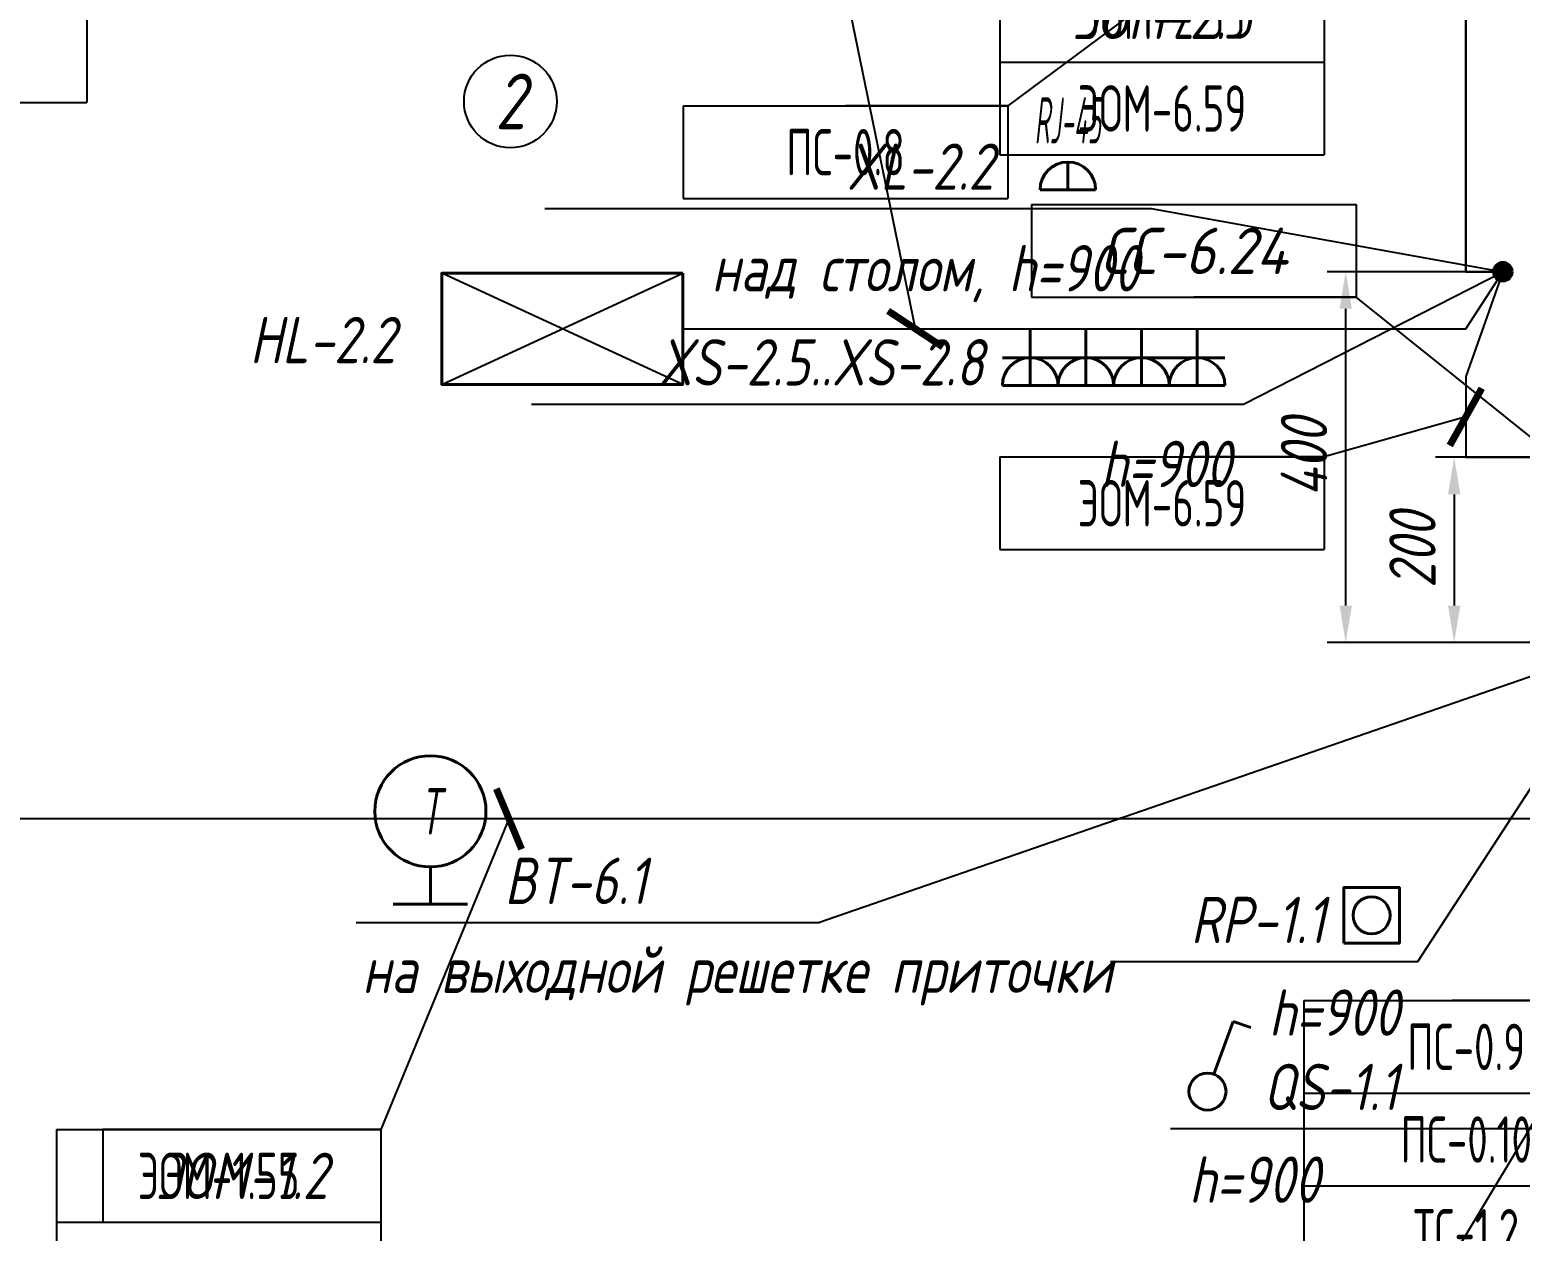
# Model space of a CAD drawing. Header units: millimetres. Extents: x -8189 to 16488, y -6763 to 17206.
# Drawn here: x 5042 to 6650, y 6955 to 8252 of the extents above; entities that cross this region are included whole.
import ezdxf
from ezdxf.enums import TextEntityAlignment as Align

# ---------------------------------------------------------------- set-up
doc = ezdxf.new("R2010")
doc.units = ezdxf.units.MM
for name, color, linetype in [('01 Экспликация', 7, 'Continuous'), ('02 Розетки', 7, 'Continuous'), ('04 Освещение', 7, 'Continuous'), ('05 Слаботочка', 7, 'Continuous'), ('06 Авт-ка климата', 7, 'Continuous'), ('07 Авт-ка общая', 7, 'Continuous'), ('08 Пож. и техн. сигн.', 7, 'Continuous'), ('10 Привязка', 7, 'Continuous'), ('12 Трассы и коробки 220', 7, 'Continuous')]:
    doc.layers.add(name, color=color, linetype=linetype)
doc.layers.add('11 Привязка размеры', color=7, linetype='Continuous', plot=False)
doc.styles.add('GOST typeA', font='GOST_A.TTF')
doc.styles.get("Standard").update_dxf_attribs({"font": 'arial.ttf'})
doc.styles.add('ГОСТ-ISOCPEUR', font='isocpeui.ttf', dxfattribs={"width": 0.8})
doc.linetypes.add('220V_LINE', pattern='A,0.2,-0.05,["~220V",Standard,S=0.1,R=0,X=0,Y=-0.05],-0.4,0.1', length=0.75)
doc.dimstyles.new('ISO-25', dxfattribs={"dimtxt": 2.5, "dimasz": 2.5, "dimexe": 1.25, "dimexo": 0.625, "dimtad": 1, "dimtxsty": 'Standard', "dimcen": 2.5, "dimadec": 0, "dimazin": 0, "dimtfac": 1, "dimtmove": 0, "dimatfit": 3, "dimfxl": 1, "dimarcsym": 0})

# ---------------------------------------------------------------- blocks, each defined once
blk = doc.blocks.new('*D74')
at = {"layer": '11 Привязка размеры', "color": 0, "lineweight": -2}
for p, q in [((6631.2, 7990.4), (6441.7, 7990.4)), ((6461.7, 7630.1), (6461.7, 7950.4)), ((6631.2, 7590.1), (6441.7, 7590.1))]:
    blk.add_line(p, q, dxfattribs=at)
at = {"layer": '11 Привязка размеры', "color": 0}
for points in [[(6468.4, 7950.4), (6455.1, 7950.4), (6461.7, 7990.4)], [(6455.1, 7630.1), (6468.4, 7630.1), (6461.7, 7590.1)]]:
    blk.add_solid(points, dxfattribs=at)
at = {"layer": 'Defpoints', "color": 0}
for p in [(6461.7, 7990.4), (6631.2, 7990.4), (6631.2, 7590.1)]:
    blk.add_point(p, dxfattribs=at)
at = {"layer": '11 Привязка размеры', "color": 0, "insert": (6416.7, 7790.2), "char_height": 50, "attachment_point": 5, "rotation": 90, "style": 'ГОСТ-ISOCPEUR'}
blk.add_mtext('400', dxfattribs=at)
blk = doc.blocks.new('кнопка 1')
at = {"color": 0, "lineweight": -2}
for p, q in [((0.346, 0.938), (1.394, 3.777)), ((1.394, 3.777), (2.342, 3.448))]:
    blk.add_line(p, q, dxfattribs=at)
blk.add_circle((0, 0), 1, dxfattribs=at)
blk = doc.blocks.new('розетка скрытая трехполюсная')
at = {"color": 0, "lineweight": -2}
for p, q in [((0, 0), (0, 3)), ((-1.5, 1.5), (1.5, 1.5)), ((-1.5, 0), (1.5, 0))]:
    blk.add_line(p, q, dxfattribs=at)
blk.add_arc((0, 0), 1.5, 0, 180, dxfattribs=at)
blk = doc.blocks.new('*D121')
at = {"layer": '11 Привязка размеры', "color": 0, "lineweight": -2}
for p, q in [((6711.2, 7790.1), (6558.7, 7790.1)), ((6578.7, 7750.1), (6578.7, 7630.1)), ((6711.2, 7590.1), (6558.7, 7590.1))]:
    blk.add_line(p, q, dxfattribs=at)
at = {"layer": '11 Привязка размеры', "color": 0}
for points in [[(6585.3, 7750.1), (6572, 7750.1), (6578.7, 7790.1)], [(6572, 7630.1), (6585.3, 7630.1), (6578.7, 7590.1)]]:
    blk.add_solid(points, dxfattribs=at)
at = {"layer": 'Defpoints', "color": 0}
for p in [(6711.2, 7790.1), (6578.7, 7590.1), (6711.2, 7590.1)]:
    blk.add_point(p, dxfattribs=at)
at = {"layer": '11 Привязка размеры', "color": 0, "insert": (6533.7, 7690.1), "char_height": 50, "attachment_point": 5, "rotation": 90, "style": 'ГОСТ-ISOCPEUR'}
blk.add_mtext('200', dxfattribs=at)
blk = doc.blocks.new('розетка RJ-45')
at = {"color": 0, "lineweight": -2}
for p, q in [((0, 0), (0, 1.5)), ((-1.5, 0), (1.5, 0))]:
    blk.add_line(p, q, dxfattribs=at)
blk.add_arc((0, 0), 1.5, 0, 180, dxfattribs=at)
at = {"color": 0, "lineweight": -2, "style": 'ГОСТ-ISOCPEUR', "width": 0.4}
blk.add_text('RJ-45', height=2.5, dxfattribs=at).set_placement((0, 2.5), align=Align.CENTER)
blk = doc.blocks.new('*T191')
at = {"layer": '02 Розетки', "color": 0, "lineweight": -2}
for p, q in [((0, 0), (300, 0)), ((0, 0), (0, -100)), ((300, 0), (300, -100)), ((0, -100), (300, -100))]:
    blk.add_line(p, q, dxfattribs=at)
at = {"layer": '02 Розетки', "color": 0, "insert": (150, -50), "char_height": 50, "width": 280, "attachment_point": 5, "style": 'ГОСТ-ISOCPEUR'}
blk.add_mtext('{ЭОМ-1.2}', dxfattribs=at)
blk = doc.blocks.new('*T207')
at = {"layer": '02 Розетки', "color": 0, "lineweight": -2}
for p, q in [((0, 0), (350, 0)), ((0, 0), (0, -100)), ((350, 0), (350, -100)), ((0, -100), (350, -100))]:
    blk.add_line(p, q, dxfattribs=at)
at = {"layer": '02 Розетки', "color": 0, "insert": (175, -50), "char_height": 50, "width": 330, "attachment_point": 5, "style": 'ГОСТ-ISOCPEUR'}
blk.add_mtext('{ЭОМ-2.3}', dxfattribs=at)
blk = doc.blocks.new('*T341')
at = {"layer": '04 Освещение', "color": 0, "lineweight": -2}
for p, q in [((0, 0), (350, 0)), ((0, 0), (0, -200)), ((350, 0), (350, -200)), ((0, -100), (350, -100)), ((0, -200), (350, -200))]:
    blk.add_line(p, q, dxfattribs=at)
at = {"layer": '04 Освещение', "color": 0, "char_height": 50, "width": 330, "attachment_point": 5, "style": 'GOST typeA'}
for s, insert in [('{\\W0.8;ЭОМ-2.53}', (175, -50)), ('{\\W0.8;ЭОМ-6.59}', (175, -150))]:
    blk.add_mtext(s, dxfattribs=dict(at, insert=insert))
blk = doc.blocks.new('*T387')
at = {"layer": '04 Освещение', "color": 0, "lineweight": -2}
for p, q in [((0, 0), (350, 0)), ((0, 0), (0, -500)), ((350, 0), (350, -500)), ((0, -100), (350, -100)), ((0, -200), (350, -200)), ((0, -300), (350, -300)), ((0, -400), (350, -400)), ((0, -500), (350, -500))]:
    blk.add_line(p, q, dxfattribs=at)
at = {"layer": '04 Освещение', "color": 0, "char_height": 50, "width": 330, "attachment_point": 5, "style": 'GOST typeA'}
for s, insert in [('{\\W0.8;ЭОМ-1.55}', (175, -50)), ('{\\W0.8;ЭОМ-1.56}', (175, -150)), ('{\\W0.8;ЭОМ-1.57}', (175, -250)), ('{\\W0.8;ЭОМ-1.58}', (175, -350)), ('{\\W0.8;ЭОМ-1.61}', (175, -450))]:
    blk.add_mtext(s, dxfattribs=dict(at, insert=insert))
blk = doc.blocks.new('*T407')
at = {"layer": '04 Освещение', "color": 0, "lineweight": -2}
for p, q in [((0, 0), (350, 0)), ((0, 0), (0, -100)), ((350, 0), (350, -100)), ((0, -100), (350, -100))]:
    blk.add_line(p, q, dxfattribs=at)
at = {"layer": '04 Освещение', "color": 0, "insert": (175, -50), "char_height": 50, "width": 330, "attachment_point": 5, "style": 'GOST typeA'}
blk.add_mtext('{\\W0.8;ЭОМ-6.59}', dxfattribs=at)
blk = doc.blocks.new('датчик температуры')
at = {"color": 0, "lineweight": -2}
for p, q in [((0, 2), (0, 0)), ((-2, 0), (2, 0))]:
    blk.add_line(p, q, dxfattribs=at)
blk.add_circle((0, 5), 3, dxfattribs=at)
at = {"color": 0, "lineweight": -2, "style": 'ГОСТ-ISOCPEUR', "width": 0.6}
blk.add_text('T', height=2.5, rotation=360, dxfattribs=at).set_placement((-0.014, 5), align=Align.MIDDLE_CENTER)
blk = doc.blocks.new('регулятор')
at = {"color": 0, "lineweight": -2}
blk.add_lwpolyline([(-1.5, -1.5), (-1.5, 1.5), (1.5, 1.5), (1.5, -1.5)], close=True, dxfattribs=at)
blk.add_circle((0, 0), 1, dxfattribs=at)
blk = doc.blocks.new('*T457')
at = {"layer": '07 Авт-ка общая', "color": 0, "lineweight": -2}
for p, q in [((0, 0), (350, 0)), ((0, 0), (0, -1200)), ((350, 0), (350, -1200)), ((0, -100), (350, -100)), ((0, -200), (350, -200)), ((0, -300), (350, -300)), ((0, -400), (350, -400)), ((0, -500), (350, -500)), ((0, -600), (350, -600)), ((0, -700), (350, -700)), ((0, -800), (350, -800)), ((0, -900), (350, -900)), ((0, -1000), (350, -1000)), ((0, -1100), (350, -1100)), ((0, -1200), (350, -1200))]:
    blk.add_line(p, q, dxfattribs=at)
at = {"layer": '07 Авт-ка общая', "color": 0, "char_height": 50, "width": 330, "attachment_point": 5, "style": 'GOST typeA'}
for s, insert in [('{\\W0.8;СС-1.41}', (175, -50)), ('{\\W0.8;СС-1.42}', (175, -150)), ('{\\W0.8;СС-1.43}', (175, -250)), ('{\\W0.8;СС-3.41}', (175, -350)), ('{\\W0.8;СС-3.42}', (175, -450)), ('{\\W0.8;СС-3.43}', (175, -550)), ('{\\W0.8;СС-3.44}', (175, -650)), ('{\\W0.8;СС-3.45}', (175, -750)), ('{\\W0.8;СС-3.46}', (175, -850)), ('{\\W0.8;СС-3.47}', (175, -950)), ('{\\W0.8;СС-3.48}', (175, -1050)), ('{\\W0.8;СС-3.49}', (175, -1150))]:
    blk.add_mtext(s, dxfattribs=dict(at, insert=insert))
blk = doc.blocks.new('*T591')
at = {"layer": '06 Авт-ка климата', "color": 0, "lineweight": -2}
for p, q in [((0, 0), (350, 0)), ((0, 0), (0, -100)), ((350, 0), (350, -100)), ((0, -100), (350, -100))]:
    blk.add_line(p, q, dxfattribs=at)
at = {"layer": '06 Авт-ка климата', "color": 0, "insert": (175, -50), "char_height": 50, "width": 330, "attachment_point": 5, "style": 'ГОСТ-ISOCPEUR'}
blk.add_mtext('{\\W0.9;СС-6.24}', dxfattribs=at)
blk = doc.blocks.new('*T755')
at = {"layer": '08 Пож. и техн. сигн.', "color": 0, "lineweight": -2}
for p, q in [((0, 0), (350, 0)), ((0, 0), (0, -100)), ((350, 0), (350, -100)), ((0, -100), (350, -100))]:
    blk.add_line(p, q, dxfattribs=at)
at = {"layer": '08 Пож. и техн. сигн.', "color": 0, "insert": (175, -50), "char_height": 50, "width": 330, "attachment_point": 5, "style": 'GOST typeA'}
blk.add_mtext('{\\W0.8;ПС-0.8}', dxfattribs=at)
blk = doc.blocks.new('*T758')
at = {"layer": '08 Пож. и техн. сигн.', "color": 0, "lineweight": -2}
for p, q in [((0, 0), (350, 0)), ((0, 0), (0, -500)), ((350, 0), (350, -500)), ((0, -100), (350, -100)), ((0, -200), (350, -200)), ((0, -300), (350, -300)), ((0, -400), (350, -400)), ((0, -500), (350, -500))]:
    blk.add_line(p, q, dxfattribs=at)
at = {"layer": '08 Пож. и техн. сигн.', "color": 0, "char_height": 50, "width": 330, "attachment_point": 5, "style": 'GOST typeA'}
for s, insert in [('{\\W0.8;ПС-0.9}', (175, -50)), ('{\\W0.8;ПС-0.10}', (175, -150)), ('{\\W0.8;ТС-1.2}', (175, -250)), ('{\\W0.8;ТС-1.4}', (175, -350)), ('{\\W0.8;ТС-1.6}', (175, -450))]:
    blk.add_mtext(s, dxfattribs=dict(at, insert=insert))

msp = doc.modelspace()

# ---------------------------------------------------------------- hatches: boundary and pattern name
at = {"layer": '10 Привязка'}
msp.add_hatch(color=256, dxfattribs=at).paths.add_polyline_path([(6621.2, 7990.4, 1), (6641.2, 7990.4, 1)])

# ---------------------------------------------------------------- linework, layer by layer
at = {"layer": '01 Экспликация'}
msp.add_circle((5560.7, 8174.2), 50, dxfattribs=at)
at = {"layer": '02 Розетки'}
for p, q in [((6351.4, 7847.6), (6631.2, 7990.4)), ((5583.6, 7847.6), (6351.4, 7847.6))]:
    msp.add_line(p, q, dxfattribs=at)
at = {"layer": '04 Освещение', "color": 3}
for p, q in [((5486.6, 7868.7), (5746.6, 7988.7)), ((5746.6, 7868.7), (5486.6, 7988.7))]:
    msp.add_line(p, q, dxfattribs=at)
at = {"layer": '04 Освещение'}
msp.add_line((6272.6, 7065.6), (6702.6, 7065.6), dxfattribs=at)
at = {"layer": '04 Освещение', "linetype": '220V_LINE', "ltscale": 200, "flags": 128}
for points in [[(5746.6, 7928.7), (6591.2, 7928.7), (6631.2, 7990.4)], [(6631.2, 7990.4), (6591.2, 7877.3), (6591.2, 7790.1), (6711.2, 7790.1)]]:
    msp.add_lwpolyline(points, dxfattribs=at)
at = {"layer": '04 Освещение', "color": 3, "lineweight": 40}
msp.add_lwpolyline([(5746.6, 7988.7), (5746.6, 7868.7), (5486.6, 7868.7), (5486.6, 7988.7)], close=True, dxfattribs=at)
at = {"layer": '05 Слаботочка'}
for p, q in [((5598, 8058.8), (6252, 8058.8)), ((6252, 8058.8), (6631.2, 7990.4))]:
    msp.add_line(p, q, dxfattribs=at)
msp.add_lwpolyline([(6631.2, 7990.4), (6591.2, 7990.4), (6591.2, 9530.1), (6631.2, 9570.1)], dxfattribs=at)
at = {"layer": '06 Авт-ка климата'}
for p, q in [((6767.6, 7590.1), (5894, 7288)), ((6539.6, 7245.8), (6711.2, 7510.1)), ((5394.4, 7288), (5894, 7288)), ((6207.9, 7245.8), (6539.6, 7245.8))]:
    msp.add_line(p, q, dxfattribs=at)
at = {"layer": '10 Привязка', "lineweight": 40}
msp.add_circle((6631.2, 7990.4), 10, dxfattribs=at)
at = {"layer": '12 Трассы и коробки 220', "linetype": '220V_LINE', "ltscale": 200, "flags": 128}
for points in [[(6631.2, 8743.2), (6591.2, 8743.2), (6591.2, 7990.4), (6631.2, 7990.4)], [(6711.2, 7510.1), (6745.9, 7399.8), (4519.6, 7399.8), (4519.6, 5792.7), (4451.2, 5765.1)]]:
    msp.add_lwpolyline(points, dxfattribs=at)

# ---------------------------------------------------------------- block references
for name, p in [('*T457', (4753.8, 9372.9)), ('*T207', (6088.6, 8316.6)), ('*T341', (6088.6, 8316.6)), ('*T755', (5747.2, 8169.4)), ('*T591', (6122.9, 8062.9)), ('*T407', (6088.6, 7790.5)), ('*T758', (6416.7, 7203.8)), ('*T387', (5071, 7064.6)), ('*T191', (5121, 7064.6))]:
    msp.add_blockref(name, p)
at = {"layer": '02 Розетки', "color": 1, "lineweight": 40, "xscale": 20, "yscale": 20, "zscale": 20}
for p in [(6121.4, 7867.6), (6181.4, 7867.6), (6241.4, 7867.6), (6301.4, 7867.6)]:
    msp.add_blockref('розетка скрытая трехполюсная', p, dxfattribs=at)
at = {"layer": '04 Освещение', "color": 3, "lineweight": 40, "xscale": 20, "yscale": 20, "zscale": 20}
msp.add_blockref('кнопка 1', (6312.6, 7105.6), dxfattribs=at)
at = {"layer": '05 Слаботочка', "color": 6, "lineweight": 40, "xscale": 20, "yscale": 20, "zscale": 20}
msp.add_blockref('розетка RJ-45', (6162, 8078.8), dxfattribs=at)
at = {"layer": '06 Авт-ка климата', "lineweight": 40, "xscale": 20, "yscale": 20, "zscale": 20}
for name, p in [('датчик температуры', (5474.4, 7308)), ('регулятор', (6489.6, 7295.8))]:
    msp.add_blockref(name, p, dxfattribs=at)

# ---------------------------------------------------------------- texts
at = {"layer": '01 Экспликация', "style": 'ГОСТ-ISOCPEUR', "width": 0.8}
msp.add_text('2', height=60, dxfattribs=at).set_placement((5560.7, 8174.2), align=Align.MIDDLE)
at = {"layer": '02 Розетки', "linetype": 'Continuous', "style": 'ГОСТ-ISOCPEUR', "width": 0.8}
for s, p in [('XS-2.5..XS-2.8', (6071.4, 7867.6)), ('h=900', (6338.2, 7758))]:
    msp.add_text(s, height=50, dxfattribs=at).set_placement(p, align=Align.RIGHT)
at = {"layer": '04 Освещение', "linetype": 'Continuous', "style": 'ГОСТ-ISOCPEUR', "width": 0.8}
msp.add_text('HL-2.2', height=50, dxfattribs=at).set_placement((5436.8, 7891.7), align=Align.RIGHT)
for s, p in [('QS-1.1', (6372.6, 7085.6)), ('h=900', (6292.6, 6985.5))]:
    msp.add_text(s, height=50, dxfattribs=at).set_placement(p)
at = {"layer": '05 Слаботочка', "linetype": 'Continuous', "style": 'ГОСТ-ISOCPEUR', "width": 0.8}
for s, p in [('XL-2.2', (6082, 8078.8)), ('над столом, h=900', (6238.8, 7969.2))]:
    msp.add_text(s, height=50, dxfattribs=at).set_placement(p, align=Align.RIGHT)
at = {"layer": '06 Авт-ка климата', "linetype": 'Continuous', "style": 'ГОСТ-ISOCPEUR', "width": 0.8}
msp.add_text('BT-6.1', height=50, dxfattribs=at).set_placement((5554.4, 7308))
for s, p in [('RP-1.1', (6439.6, 7265.8)), ('h=900', (6519.6, 7165.8))]:
    msp.add_text(s, height=50, dxfattribs=at).set_placement(p, align=Align.RIGHT)
at = {"layer": '06 Авт-ка климата', "insert": (5400.8, 7262), "char_height": 50, "width": 905.919, "attachment_point": 1, "style": 'ГОСТ-ISOCPEUR'}
msp.add_mtext('{на выходной решетке приточки}', dxfattribs=at)

# ---------------------------------------------------------------- dimensions: what is measured, and where the dimension line sits
at = {"layer": '11 Привязка размеры'}
for base, p1, p2, picture, middle in [((6461.7, 7990.4), (6631.2, 7590.1), (6631.2, 7990.4), '*D74', (6416.7, 7790.2)), ((6578.7, 7590.1), (6711.2, 7790.1), (6711.2, 7590.1), '*D121', (6533.7, 7690.1))]:
    dim = msp.add_linear_dim(base=base, p1=p1, p2=p2, angle=90, dimstyle='ISO-25', override={"dimtxt": 50, "dimasz": 40, "dimexe": 20, "dimexo": 0, "dimgap": 20, "dimdec": 0, "dimtxsty": 'ГОСТ-ISOCPEUR'}, dxfattribs=at)
    dim.commit()
    dim.dimension.update_dxf_attribs({"geometry": picture, "text_midpoint": middle})

# ---------------------------------------------------------------- leaders
at = {"layer": '02 Розетки'}
msp.add_leader([(5559.2, 7399.8), (5421, 7064.6), (5121, 7064.6)], dimstyle='ISO-25', override={"dimasz": 50, "dimgap": 1, "dimtad": 0, "dimldrblk": 'ArchTick'}, dxfattribs=at)
at = {"layer": '04 Освещение'}
for points in [[(5997.6, 7928.7), (5924.6, 8284.6), (5749.6, 8284.6)], [(6591.2, 7833.7), (6438.6, 7790.5), (6298.5, 7790.5)], [(5559.2, 7399.8), (5421, 7064.6), (5121, 7064.6)]]:
    msp.add_leader(points, dimstyle='ISO-25', override={"dimasz": 50, "dimgap": 1, "dimtad": 0, "dimldrblk": 'ArchTick'}, dxfattribs=at)
at = {"layer": '06 Авт-ка климата'}
for points in [[(6887.5, 7630.1), (6472.9, 7962.9), (6297.9, 7962.9)], [(6902.5, 7470.1), (6572.7, 6919.8), (6397.7, 6919.8)]]:
    msp.add_leader(points, dimstyle='ISO-25', override={"dimasz": 50, "dimgap": 1, "dimtad": 0, "dimldrblk": 'ArchTick'}, dxfattribs=at)
at = {"layer": '08 Пож. и техн. сигн.'}
for points in [[(6342.2, 8351.6), (6097.2, 8169.4), (5922.2, 8169.4)], [(7007.4, 7373.1), (6766.7, 7203.8), (6576.5, 7203.8)]]:
    msp.add_leader(points, dimstyle='ISO-25', override={"dimasz": 50, "dimgap": 1, "dimtad": 0, "dimldrblk": 'ArchTick'}, dxfattribs=at)

doc.saveas('drawing.dxf')
